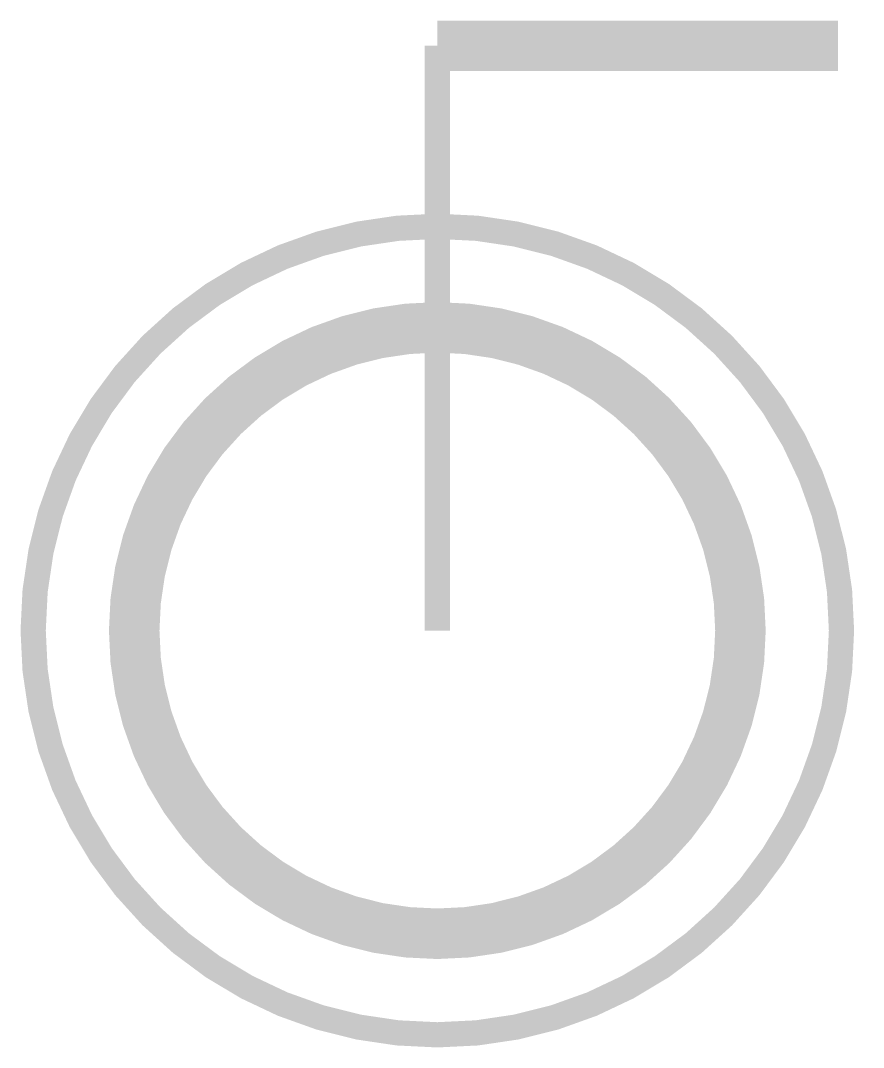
# Model space of a CAD drawing. Extents: x -4.1 to 4.2, y -4.1 to 6.
import ezdxf

# ---------------------------------------------------------------- set-up
doc = ezdxf.new("R2010")
doc.units = 0
doc.linetypes.add('CONTINUOUS1', pattern=[0])
doc.layers.get('0').update_dxf_attribs({"linetype": 'CONTINUOUS'})
doc.layers.add('003_THICK', color=7, linetype='CONTINUOUS1')

# ---------------------------------------------------------------- blocks, each defined once
blk = doc.blocks.new('球筏（侧视）')
at = {"layer": '003_THICK'}
for points, const_width in [([(0, 5.786), (3.967, 5.786)], 0.5), ([(0, 0), (0, 5.786)], 0.25)]:
    blk.add_lwpolyline(points, dxfattribs=dict(at, const_width=const_width))
for points, const_width in [([(-4, 0, 1), (4, 0, 1), (-4, 0, 1)], 0.25), ([(-3, 0, 1), (3, 0, 1), (-3, 0, 1)], 0.5)]:
    blk.add_lwpolyline(points, format="xyb", dxfattribs=dict(at, const_width=const_width))

msp = doc.modelspace()

# ---------------------------------------------------------------- block references
at = {"linetype": 'Continuous'}
msp.add_blockref('球筏（侧视）', (0, 0), dxfattribs=at)

doc.saveas('drawing.dxf')
